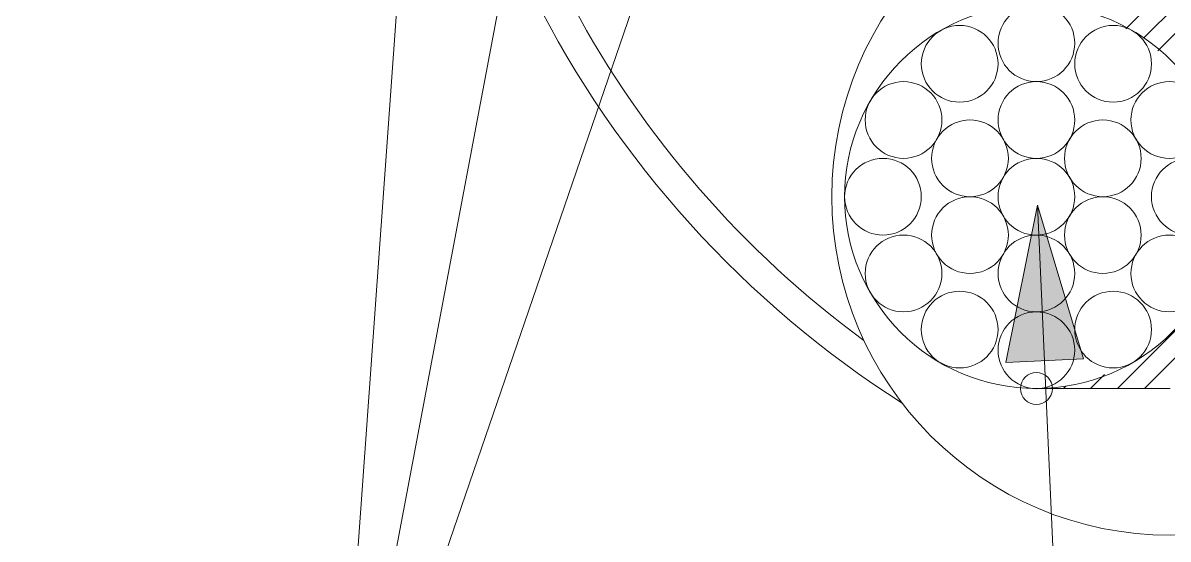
# Model space of a CAD drawing. Header units: feet. Extents: x 353 to 697, y -24 to 522.
# Drawn here: x 426.31 to 456.76, y 10.41 to 24.13 of the extents above; entities that cross this region are included whole.
import ezdxf

# ---------------------------------------------------------------- set-up
doc = ezdxf.new("R2010")
doc.units = ezdxf.units.FT
doc.header["$LTSCALE"] = 1.7
doc.header["$PDMODE"] = 32
doc.header["$PDSIZE"] = 0.85
doc.layers.add('63', color=7, linetype='Continuous', lineweight=13)

msp = doc.modelspace()

# ---------------------------------------------------------------- hatches: boundary and pattern name
at = {"layer": '63'}
msp.add_hatch(color=256, dxfattribs=at).paths.add_polyline_path([(454.511, 15.196), (453.291, 19.285), (452.443, 15.103)])

# ---------------------------------------------------------------- linework, layer by layer
for p, q in [((446.544, 36.28), (434.586, 1.394)), ((436.755, 31.558), (434.586, 1.394)), ((455.64, 23.975), (456.275, 24.61)), ((456.104, 23.721), (456.99, 24.607)), ((456.491, 23.39), (457.601, 24.5)), ((455.414, 14.41), (461.724, 20.72)), ((456.133, 14.41), (461.878, 20.155)), ((454.696, 14.41), (455.071, 14.785)), ((456.82, 14.41), (453.259, 14.41)), ((453.977, 14.41), (454.039, 14.472))]:
    msp.add_line(p, q, dxfattribs=at)
for points in [[(440.828, 34.458), (434.586, 1.394), (426.306, 1.394)], [(453.291, 19.285), (455.145, -21.98), (463.425, -21.98)]]:
    msp.add_lwpolyline(points, dxfattribs=at)
msp.add_lwpolyline([(454.511, 15.196), (453.291, 19.285), (452.443, 15.103)], close=True, dxfattribs=at)
for centre, radius in [((456.82, 19.51), 9), ((453.259, 19.51), 5.1), ((453.259, 23.59), 1.02), ((451.219, 23.043), 1.02), ((455.299, 23.043), 1.02), ((449.726, 21.55), 1.02), ((453.259, 21.55), 1.02), ((456.793, 21.55), 1.02), ((451.493, 20.53), 1.02), ((455.026, 20.53), 1.02), ((449.179, 19.51), 1.02), ((453.259, 19.51), 1.02), ((457.339, 19.51), 1.02), ((451.493, 18.49), 1.02), ((455.026, 18.49), 1.02), ((449.726, 17.47), 1.02), ((453.259, 17.47), 1.02), ((456.793, 17.47), 1.02), ((451.219, 15.977), 1.02), ((455.299, 15.977), 1.02), ((453.259, 15.43), 1.02)]:
    msp.add_circle(centre, radius, dxfattribs=at)
for centre, radius, start, end in [((464.488, 37.258), 27.548, 206.7263, 237.4979), ((464.488, 37.258), 26.748, 208.2862, 233.7563), ((453.259, 23.59), 1.02, 0, 180), ((451.219, 23.043), 1.02, 0, 180), ((455.299, 23.043), 1.02, 0, 180), ((453.259, 23.59), 1.02, 180, 0), ((451.219, 23.043), 1.02, 180, 0), ((455.299, 23.043), 1.02, 180, 0), ((449.726, 21.55), 1.02, 0, 180), ((453.259, 21.55), 1.02, 0, 180), ((456.793, 21.55), 1.02, 0, 180), ((449.726, 21.55), 1.02, 180, 0), ((451.493, 20.53), 1.02, 0, 180), ((453.259, 21.55), 1.02, 180, 0), ((455.026, 20.53), 1.02, 0, 180), ((456.793, 21.55), 1.02, 180, 0), ((449.179, 19.51), 1.02, 0, 180), ((451.493, 20.53), 1.02, 180, 0), ((453.259, 19.51), 1.02, 0, 180), ((455.026, 20.53), 1.02, 180, 0), ((457.339, 19.51), 1.02, 0, 180), ((449.179, 19.51), 1.02, 180, 0), ((451.493, 18.49), 1.02, 0, 180), ((453.259, 19.51), 1.02, 180, 0), ((455.026, 18.49), 1.02, 0, 180), ((457.339, 19.51), 1.02, 180, 0), ((449.726, 17.47), 1.02, 0, 180), ((451.493, 18.49), 1.02, 180, 0), ((453.259, 17.47), 1.02, 0, 180), ((455.026, 18.49), 1.02, 180, 0), ((456.793, 17.47), 1.02, 0, 180), ((449.726, 17.47), 1.02, 180, 0), ((453.259, 17.47), 1.02, 180, 0), ((456.793, 17.47), 1.02, 180, 0), ((451.219, 15.977), 1.02, 0, 180), ((455.299, 15.977), 1.02, 0, 180), ((453.259, 15.43), 1.02, 0, 180), ((451.219, 15.977), 1.02, 180, 0), ((455.299, 15.977), 1.02, 180, 0), ((453.259, 15.43), 1.02, 180, 0)]:
    msp.add_arc(centre, radius, start, end, dxfattribs=at)
msp.add_point((453.259, 14.41), dxfattribs=at)

doc.saveas('drawing.dxf')
